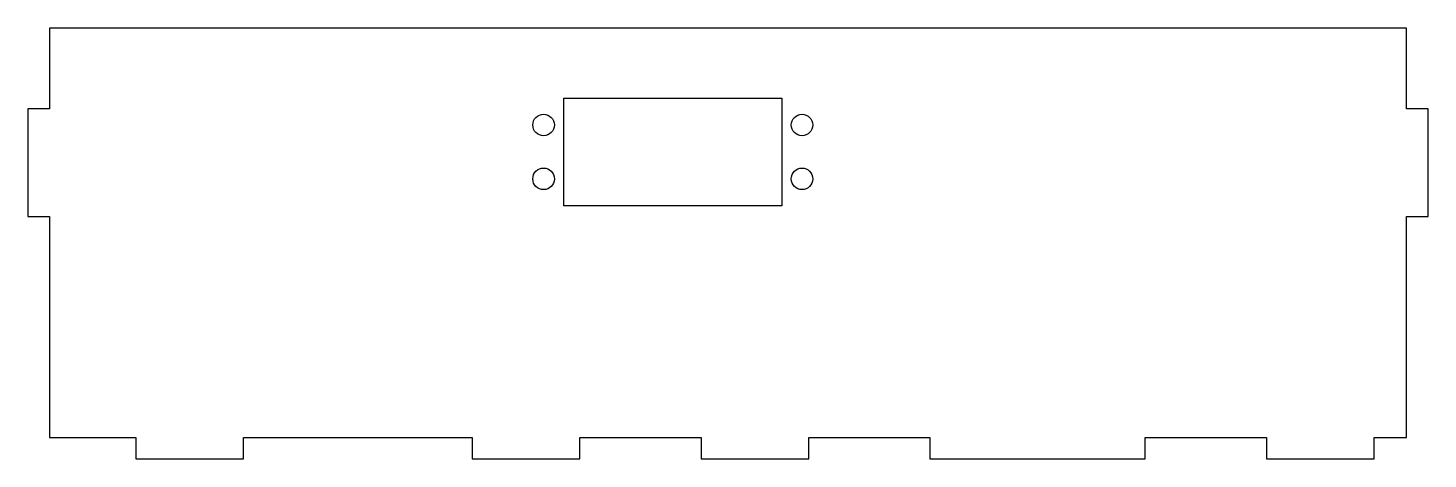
# Model space of a CAD drawing. Header units: millimetres. Extents: x -130 to 130, y -30 to 50.
import ezdxf

# ---------------------------------------------------------------- set-up
doc = ezdxf.new("R2010")
doc.units = ezdxf.units.MM
doc.layers.get('0').update_dxf_attribs({"linetype": 'CONTINUOUS'})

msp = doc.modelspace()

# ---------------------------------------------------------------- linework, layer by layer
for points in [[(-126, 15), (-126, -26), (-110, -26), (-110, -30), (-90, -30), (-90, -26), (-47.5, -26), (-47.5, -30), (-27.5, -30), (-27.5, -26), (-5, -26), (-5, -30), (15, -30), (15, -26), (37.5, -26), (37.5, -30), (77.5, -30), (77.5, -26), (100, -26), (100, -30), (120, -30), (120, -26), (126, -26), (126, 15), (130, 15), (130, 35), (126, 35), (126, 50), (-126, 50), (-126, 35), (-130, 35), (-130, 15)], [(10, 17), (-30.5, 17), (-30.5, 37), (10, 37)]]:
    msp.add_lwpolyline(points, close=True)
for centre in [(-34.25, 32), (13.75, 32), (-34.25, 22), (13.75, 22)]:
    msp.add_circle(centre, 2)

doc.saveas('drawing.dxf')
